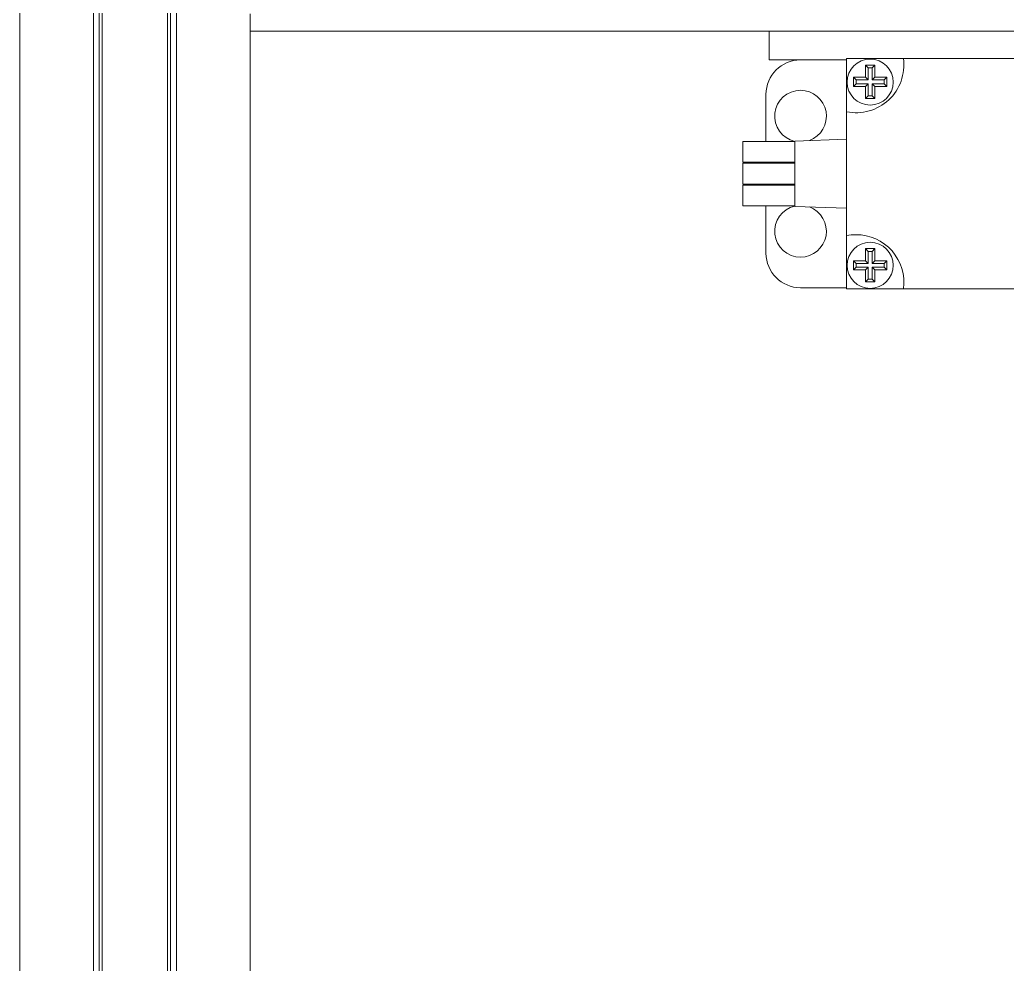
# Model space of a CAD drawing. Header units: millimetres. Extents: x 0 to 420, y 0 to 297.
# Drawn here: x 272.77 to 283.49, y 247.29 to 257.54 of the extents above; entities that cross this region are included whole.
import ezdxf

# ---------------------------------------------------------------- set-up
doc = ezdxf.new("R2010")
doc.units = ezdxf.units.MM
doc.layers.add('1', color=7, linetype='Continuous', true_color=0xffffff)

msp = doc.modelspace()

# ---------------------------------------------------------------- linework, layer by layer
at = {"layer": '1', "color": 155, "linetype": 'Continuous', "lineweight": 13}
for p, q in [((272.768, 152.422), (272.768, 259.922)), ((273.568, 259.922), (273.568, 152.422)), ((273.568, 259.922), (273.568, 152.422)), ((273.63, 259.922), (273.63, 152.422)), ((274.405, 152.422), (274.405, 259.922)), ((274.468, 152.422), (274.468, 259.922)), ((274.468, 152.422), (274.468, 259.922)), ((275.268, 257.48), (275.268, 211.52)), ((337.768, 257.422), (275.268, 257.422))]:
    msp.add_line(p, q, dxfattribs=at)
at = {"layer": '1', "color": 155, "linetype": 'Continuous', "lineweight": 18}
for p, q in [((272.768, 152.422), (272.768, 259.922)), ((273.568, 152.422), (273.568, 259.922)), ((273.63, 152.422), (273.63, 259.922)), ((273.663, 152.422), (273.663, 259.922)), ((274.373, 152.422), (274.373, 259.922)), ((274.405, 152.422), (274.405, 259.922)), ((274.468, 152.422), (274.468, 259.922)), ((275.268, 257.422), (275.268, 257.609)), ((337.768, 257.422), (275.268, 257.422)), ((275.268, 257.421), (275.268, 211.547)), ((280.905, 257.422), (280.905, 257.109)), ((280.905, 257.109), (281.744, 257.109)), ((281.744, 257.122), (281.744, 256.544)), ((282.361, 257.122), (281.744, 257.122)), ((282.361, 257.122), (286.126, 257.122)), ((281.979, 257.022), (281.95, 257.051)), ((281.95, 257.048), (281.95, 256.92)), ((282.036, 257.051), (281.965, 257.051)), ((281.979, 257.022), (281.979, 256.892)), ((282.022, 257.022), (281.979, 257.022)), ((282.022, 257.022), (282.05, 257.051)), ((282.022, 256.892), (282.022, 257.022)), ((282.05, 256.92), (282.05, 257.048)), ((281.848, 256.892), (281.82, 256.92)), ((281.82, 256.917), (281.82, 256.82)), ((281.95, 256.92), (281.821, 256.92)), ((281.848, 256.892), (281.848, 256.849)), ((281.979, 256.892), (281.848, 256.892)), ((281.979, 256.892), (281.95, 256.92)), ((282.022, 256.892), (282.05, 256.92)), ((282.152, 256.892), (282.022, 256.892)), ((282.18, 256.92), (282.05, 256.92)), ((282.152, 256.892), (282.181, 256.92)), ((282.152, 256.849), (282.152, 256.892)), ((282.181, 256.82), (282.181, 256.917)), ((281.848, 256.849), (281.82, 256.82)), ((281.82, 256.82), (281.95, 256.82)), ((281.848, 256.849), (281.979, 256.849)), ((281.979, 256.849), (281.95, 256.82)), ((281.95, 256.82), (281.95, 256.69)), ((281.979, 256.849), (281.979, 256.718)), ((282.022, 256.849), (282.152, 256.849)), ((282.022, 256.849), (282.05, 256.82)), ((282.022, 256.718), (282.022, 256.849)), ((282.05, 256.82), (282.181, 256.82)), ((282.05, 256.69), (282.05, 256.82)), ((282.152, 256.849), (282.181, 256.82)), ((280.869, 256.222), (280.869, 256.734)), ((281.979, 256.718), (281.95, 256.69)), ((281.95, 256.69), (282.05, 256.69)), ((281.979, 256.718), (282.022, 256.718)), ((282.022, 256.718), (282.05, 256.69)), ((281.744, 256.544), (281.744, 255.199)), ((280.619, 255.997), (280.619, 256.222)), ((281.181, 256.222), (280.619, 256.222)), ((281.181, 256.227), (281.744, 256.247)), ((281.181, 255.517), (281.181, 256.227)), ((281.181, 255.997), (280.619, 255.997)), ((281.181, 255.985), (280.619, 255.985)), ((280.619, 255.76), (280.619, 255.985)), ((280.869, 255.985), (280.869, 255.997)), ((281.181, 255.76), (280.619, 255.76)), ((280.619, 255.522), (280.619, 255.747)), ((281.181, 255.747), (280.619, 255.747)), ((280.869, 255.747), (280.869, 255.76)), ((281.181, 255.522), (280.619, 255.522)), ((280.869, 255.009), (280.869, 255.522)), ((281.181, 255.517), (281.744, 255.497)), ((281.744, 255.199), (281.744, 254.622)), ((282.05, 255.058), (281.95, 255.058)), ((281.95, 255.058), (281.95, 254.927)), ((281.979, 255.029), (281.95, 255.058)), ((282.022, 255.029), (282.05, 255.058)), ((282.05, 254.927), (282.05, 255.058)), ((282.022, 255.029), (281.979, 255.029)), ((281.979, 255.029), (281.979, 254.898)), ((282.022, 254.898), (282.022, 255.029)), ((281.95, 254.927), (281.82, 254.927)), ((281.848, 254.898), (281.82, 254.927)), ((281.82, 254.927), (281.82, 254.827)), ((281.848, 254.856), (281.82, 254.827)), ((281.82, 254.827), (281.95, 254.827)), ((281.979, 254.898), (281.848, 254.898)), ((281.848, 254.898), (281.848, 254.856)), ((281.848, 254.856), (281.979, 254.856)), ((281.979, 254.898), (281.95, 254.927)), ((281.979, 254.856), (281.95, 254.827)), ((281.95, 254.827), (281.95, 254.696)), ((281.979, 254.856), (281.979, 254.725)), ((282.022, 254.898), (282.05, 254.927)), ((282.152, 254.898), (282.022, 254.898)), ((282.022, 254.725), (282.022, 254.856)), ((282.022, 254.856), (282.152, 254.856)), ((282.022, 254.856), (282.05, 254.827)), ((282.181, 254.927), (282.05, 254.927)), ((282.05, 254.827), (282.181, 254.827)), ((282.05, 254.696), (282.05, 254.827)), ((282.152, 254.898), (282.181, 254.927)), ((282.152, 254.856), (282.152, 254.898)), ((282.152, 254.856), (282.181, 254.827)), ((282.181, 254.827), (282.181, 254.927)), ((281.979, 254.725), (281.95, 254.696)), ((281.979, 254.725), (282.022, 254.725)), ((282.022, 254.725), (282.05, 254.696)), ((281.244, 254.634), (281.744, 254.634)), ((281.744, 254.622), (282.361, 254.622)), ((281.95, 254.696), (282.05, 254.696)), ((282.361, 254.622), (286.126, 254.622))]:
    msp.add_line(p, q, dxfattribs=at)
for points in [[(281.95, 257.051), (281.95, 257.051), (281.95, 257.051), (281.95, 257.051), (281.95, 257.051), (281.95, 257.051), (281.95, 257.051), (281.95, 257.051), (281.95, 257.05), (281.95, 257.05), (281.95, 257.05), (281.95, 257.05), (281.95, 257.05), (281.95, 257.05), (281.95, 257.05), (281.95, 257.05), (281.95, 257.05), (281.95, 257.05), (281.95, 257.05), (281.95, 257.05), (281.95, 257.05), (281.95, 257.05), (281.95, 257.05), (281.95, 257.049), (281.95, 257.049), (281.95, 257.049), (281.95, 257.049), (281.95, 257.049), (281.95, 257.049), (281.95, 257.049), (281.95, 257.049), (281.95, 257.049), (281.95, 257.049), (281.95, 257.049), (281.95, 257.049), (281.95, 257.049), (281.95, 257.049), (281.95, 257.048), (281.95, 257.048), (281.95, 257.048), (281.95, 257.048), (281.95, 257.048), (281.95, 257.048), (281.95, 257.048), (281.95, 257.048), (281.95, 257.048), (281.95, 257.048), (281.95, 257.048), (281.95, 257.048), (281.95, 257.048), (281.95, 257.048)], [(281.965, 257.051), (281.965, 257.051), (281.964, 257.051), (281.964, 257.051), (281.964, 257.051), (281.964, 257.051), (281.963, 257.051), (281.963, 257.051), (281.963, 257.051), (281.962, 257.051), (281.962, 257.051), (281.962, 257.051), (281.962, 257.051), (281.961, 257.051), (281.961, 257.051), (281.961, 257.051), (281.96, 257.051), (281.96, 257.051), (281.96, 257.051), (281.959, 257.051), (281.959, 257.051), (281.959, 257.051), (281.959, 257.051), (281.958, 257.051), (281.958, 257.051), (281.958, 257.051), (281.957, 257.051), (281.957, 257.051), (281.957, 257.051), (281.957, 257.051), (281.956, 257.051), (281.956, 257.051), (281.956, 257.051), (281.955, 257.051), (281.955, 257.051), (281.955, 257.051), (281.954, 257.051), (281.954, 257.051), (281.954, 257.051), (281.954, 257.051), (281.953, 257.051), (281.953, 257.051), (281.953, 257.051), (281.952, 257.051), (281.952, 257.051), (281.952, 257.051), (281.952, 257.051), (281.951, 257.051), (281.951, 257.051), (281.951, 257.051), (281.95, 257.051)], [(282.05, 257.051), (282.05, 257.051), (282.05, 257.051), (282.049, 257.051), (282.049, 257.051), (282.049, 257.051), (282.049, 257.051), (282.048, 257.051), (282.048, 257.051), (282.048, 257.051), (282.047, 257.051), (282.047, 257.051), (282.047, 257.051), (282.046, 257.051), (282.046, 257.051), (282.046, 257.051), (282.046, 257.051), (282.045, 257.051), (282.045, 257.051), (282.045, 257.051), (282.044, 257.051), (282.044, 257.051), (282.044, 257.051), (282.044, 257.051), (282.043, 257.051), (282.043, 257.051), (282.043, 257.051), (282.042, 257.051), (282.042, 257.051), (282.042, 257.051), (282.041, 257.051), (282.041, 257.051), (282.041, 257.051), (282.041, 257.051), (282.04, 257.051), (282.04, 257.051), (282.04, 257.051), (282.039, 257.051), (282.039, 257.051), (282.039, 257.051), (282.039, 257.051), (282.038, 257.051), (282.038, 257.051), (282.038, 257.051), (282.037, 257.051), (282.037, 257.051), (282.037, 257.051), (282.036, 257.051), (282.036, 257.051), (282.036, 257.051), (282.036, 257.051)], [(282.05, 257.048), (282.05, 257.048), (282.05, 257.048), (282.05, 257.048), (282.05, 257.048), (282.05, 257.048), (282.05, 257.048), (282.05, 257.048), (282.05, 257.048), (282.05, 257.048), (282.05, 257.048), (282.05, 257.048), (282.05, 257.048), (282.05, 257.048), (282.05, 257.049), (282.05, 257.049), (282.05, 257.049), (282.05, 257.049), (282.05, 257.049), (282.05, 257.049), (282.05, 257.049), (282.05, 257.049), (282.05, 257.049), (282.05, 257.049), (282.05, 257.049), (282.05, 257.049), (282.05, 257.049), (282.05, 257.049), (282.05, 257.05), (282.05, 257.05), (282.05, 257.05), (282.05, 257.05), (282.05, 257.05), (282.05, 257.05), (282.05, 257.05), (282.05, 257.05), (282.05, 257.05), (282.05, 257.05), (282.05, 257.05), (282.05, 257.05), (282.05, 257.05), (282.05, 257.05), (282.05, 257.05), (282.05, 257.051), (282.05, 257.051), (282.05, 257.051), (282.05, 257.051), (282.05, 257.051), (282.05, 257.051), (282.05, 257.051), (282.05, 257.051)], [(281.82, 256.92), (281.82, 256.92), (281.82, 256.92), (281.82, 256.92), (281.82, 256.92), (281.82, 256.92), (281.82, 256.92), (281.82, 256.92), (281.82, 256.92), (281.82, 256.92), (281.82, 256.92), (281.82, 256.92), (281.82, 256.92), (281.82, 256.919), (281.82, 256.919), (281.82, 256.919), (281.82, 256.919), (281.82, 256.919), (281.82, 256.919), (281.82, 256.919), (281.82, 256.919), (281.82, 256.919), (281.82, 256.919), (281.82, 256.919), (281.82, 256.919), (281.82, 256.919), (281.82, 256.919), (281.82, 256.918), (281.82, 256.918), (281.82, 256.918), (281.82, 256.918), (281.82, 256.918), (281.82, 256.918), (281.82, 256.918), (281.82, 256.918), (281.82, 256.918), (281.82, 256.918), (281.82, 256.918), (281.82, 256.918), (281.82, 256.918), (281.82, 256.918), (281.82, 256.918), (281.82, 256.917), (281.82, 256.917), (281.82, 256.917), (281.82, 256.917), (281.82, 256.917), (281.82, 256.917), (281.82, 256.917), (281.82, 256.917), (281.82, 256.917)], [(281.821, 256.92), (281.821, 256.92), (281.821, 256.92), (281.821, 256.92), (281.821, 256.92), (281.82, 256.92), (281.82, 256.92), (281.82, 256.92), (281.82, 256.92), (281.82, 256.92), (281.82, 256.92), (281.82, 256.92), (281.82, 256.92), (281.82, 256.92), (281.82, 256.92), (281.82, 256.92), (281.82, 256.92), (281.82, 256.92), (281.82, 256.92), (281.82, 256.92), (281.82, 256.92), (281.82, 256.92), (281.82, 256.92), (281.82, 256.92), (281.82, 256.92), (281.82, 256.92), (281.82, 256.92), (281.82, 256.92), (281.82, 256.92), (281.82, 256.92), (281.82, 256.92), (281.82, 256.92), (281.82, 256.92), (281.82, 256.92), (281.82, 256.92), (281.82, 256.92), (281.82, 256.92), (281.82, 256.92), (281.82, 256.92), (281.82, 256.92), (281.82, 256.92), (281.82, 256.92), (281.82, 256.92), (281.82, 256.92), (281.82, 256.92), (281.82, 256.92), (281.82, 256.92), (281.82, 256.92), (281.82, 256.92), (281.82, 256.92), (281.82, 256.92)], [(282.181, 256.92), (282.181, 256.92), (282.181, 256.92), (282.181, 256.92), (282.181, 256.92), (282.181, 256.92), (282.181, 256.92), (282.181, 256.92), (282.181, 256.92), (282.181, 256.92), (282.181, 256.92), (282.181, 256.92), (282.181, 256.92), (282.181, 256.92), (282.181, 256.92), (282.181, 256.92), (282.181, 256.92), (282.181, 256.92), (282.181, 256.92), (282.181, 256.92), (282.181, 256.92), (282.181, 256.92), (282.181, 256.92), (282.181, 256.92), (282.181, 256.92), (282.181, 256.92), (282.181, 256.92), (282.18, 256.92), (282.18, 256.92), (282.18, 256.92), (282.18, 256.92), (282.18, 256.92), (282.18, 256.92), (282.18, 256.92), (282.18, 256.92), (282.18, 256.92), (282.18, 256.92), (282.18, 256.92), (282.18, 256.92), (282.18, 256.92), (282.18, 256.92), (282.18, 256.92), (282.18, 256.92), (282.18, 256.92), (282.18, 256.92), (282.18, 256.92), (282.18, 256.92), (282.18, 256.92), (282.18, 256.92), (282.18, 256.92), (282.18, 256.92)], [(282.181, 256.917), (282.181, 256.917), (282.181, 256.917), (282.181, 256.917), (282.181, 256.917), (282.181, 256.917), (282.181, 256.917), (282.181, 256.917), (282.181, 256.917), (282.181, 256.918), (282.181, 256.918), (282.181, 256.918), (282.181, 256.918), (282.181, 256.918), (282.181, 256.918), (282.181, 256.918), (282.181, 256.918), (282.181, 256.918), (282.181, 256.918), (282.181, 256.918), (282.181, 256.918), (282.181, 256.918), (282.181, 256.918), (282.181, 256.918), (282.181, 256.919), (282.181, 256.919), (282.181, 256.919), (282.181, 256.919), (282.181, 256.919), (282.181, 256.919), (282.181, 256.919), (282.181, 256.919), (282.181, 256.919), (282.181, 256.919), (282.181, 256.919), (282.181, 256.919), (282.181, 256.919), (282.181, 256.919), (282.181, 256.92), (282.181, 256.92), (282.181, 256.92), (282.181, 256.92), (282.181, 256.92), (282.181, 256.92), (282.181, 256.92), (282.181, 256.92), (282.181, 256.92), (282.181, 256.92), (282.181, 256.92), (282.181, 256.92), (282.181, 256.92)]]:
    msp.add_lwpolyline(points, dxfattribs=at)
for centre, radius, start, end in [((281.244, 256.734), 0.375, 90, 180), ((281.847, 257.053), 0.519, 258.5484, 7.612), ((282, 256.867), 0.25, 90, 270), ((282, 256.867), 0.25, 270, 90), ((281.244, 256.497), 0.281, 90, 257.1582), ((281.244, 256.497), 0.281, 290.1235, 90), ((281.244, 255.247), 0.281, 102.8418, 270), ((281.244, 255.247), 0.281, 270, 69.8765), ((281.847, 254.691), 0.519, 90, 101.4516), ((281.847, 254.691), 0.519, 352.388, 90), ((282, 254.877), 0.25, 90, 270), ((282, 254.877), 0.25, 270, 90), ((281.244, 255.009), 0.375, 180, 270)]:
    msp.add_arc(centre, radius, start, end, dxfattribs=at)
at = {"layer": '1', "color": 155, "linetype": 'Continuous', "lineweight": 13}
for start, end in [(90, 270), (270, 90)]:
    msp.add_arc((282, 254.877), 0.25, start, end, dxfattribs=at)

doc.saveas('drawing.dxf')
